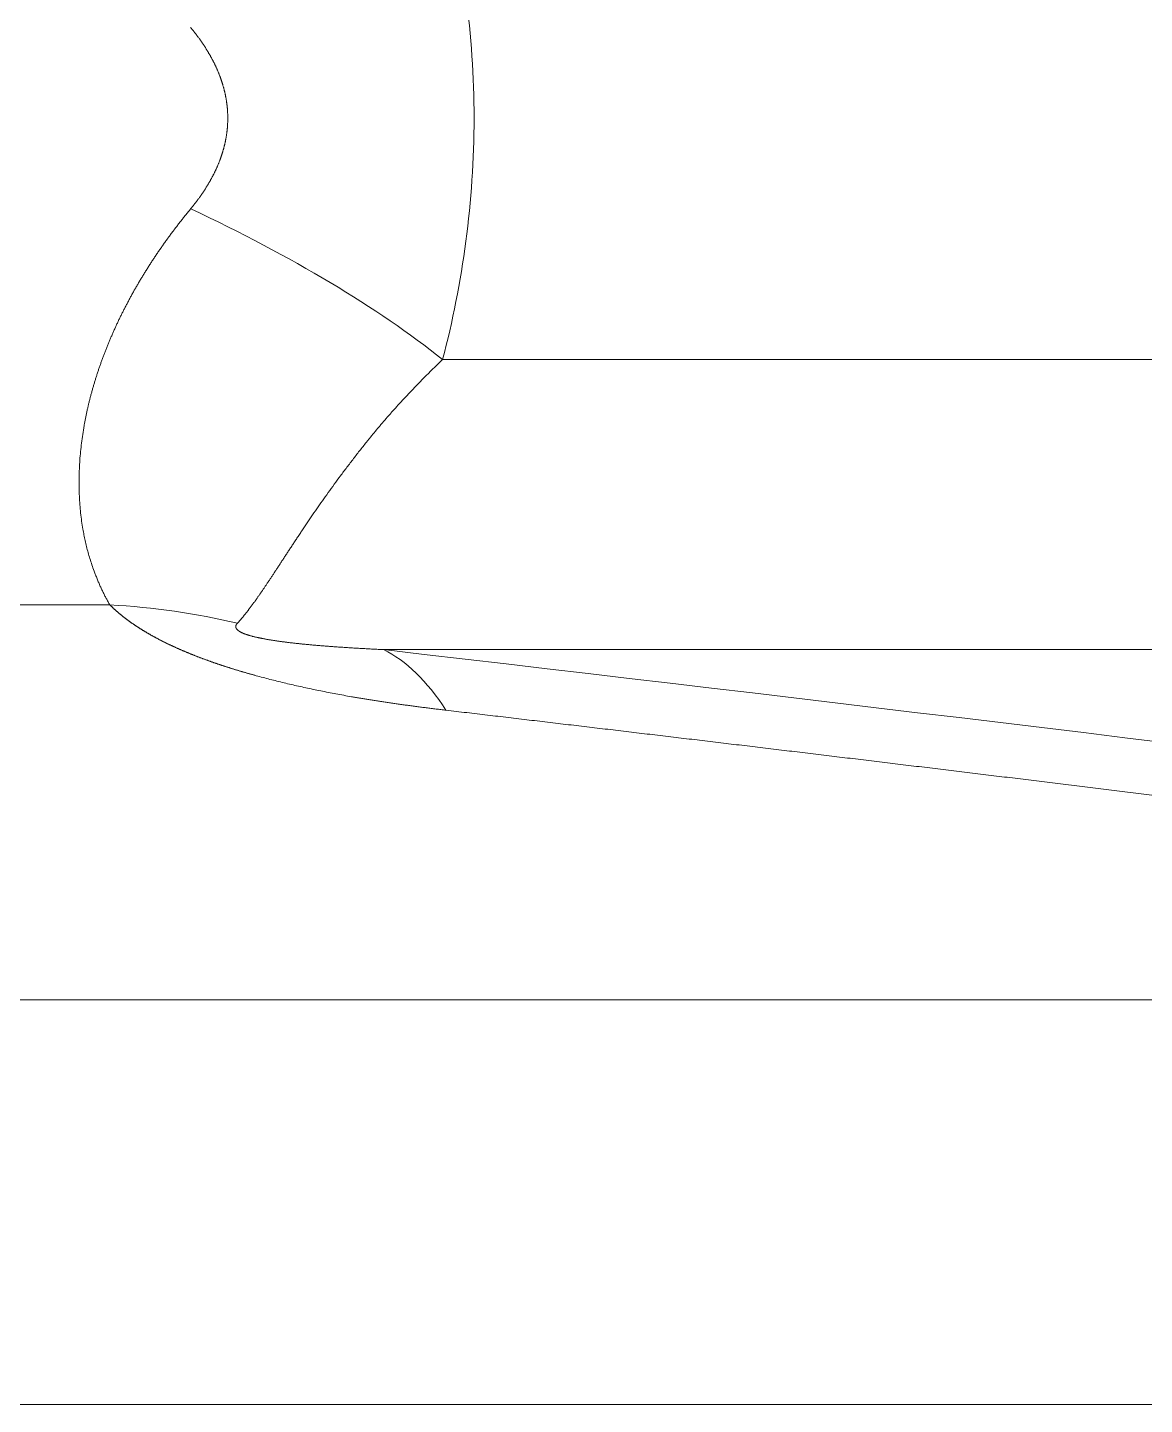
# Model space of a CAD drawing. Header units: millimetres. Extents: x 4664 to 8864, y -38 to 2932.
# Drawn here: x 7827.807 to 7831.102, y 1766.33 to 1770.394 of the extents above; entities that cross this region are included whole.
import ezdxf

# ---------------------------------------------------------------- set-up
doc = ezdxf.new("R2010")
doc.units = ezdxf.units.MM

msp = doc.modelspace()

# ---------------------------------------------------------------- linework, layer by layer
at = {"lineweight": 5}
for p, q in [((7829.0313, 1769.4141), (7842.8775, 1769.4141)), ((7828.05, 1768.69), (7809.6476, 1768.69)), ((7843.3635, 1768.5581), (7828.8569, 1768.5581)), ((7835.8361, 1767.5248), (7812.9826, 1767.5248)), ((7812.5709, 1766.3302), (7836.1981, 1766.3302))]:
    msp.add_line(p, q, dxfattribs=at)
at = {"lineweight": 5, "extrusion": (0, 0, -1)}
for centre, major_axis, ratio, start_param, end_param in [((7826.8918, 1769.4141), (2.5259, -0.6646), 0.341532, 5.205886, 5.626781), ((7827.4673, 1766.3008), (1.851, 1.8427), 0.824618, 5.645584, 5.811601), ((7828.467, 1765.99), (0.3015, 2.5944), 0.315798, 0.11039, 0.365226), ((7850.6804, 1759.9486), (54.288, -8.8397), 0.099808, 4.282503, 4.437441)]:
    msp.add_ellipse(centre, major_axis=major_axis, ratio=ratio, start_param=start_param, end_param=end_param, dxfattribs=at)
at = {"lineweight": 5}
for points, knots in [([(7829.0313, 1769.4141), (7829.0905, 1769.639), (7829.1242, 1769.8825), (7829.1241, 1770.3713), (7829.0904, 1770.6143), (7829.0313, 1770.839)], [0, 0, 0, 0, 0.5, 0.5, 1, 1, 1, 1]), ([(7828.2882, 1770.3941), (7828.289, 1770.3931), (7828.2906, 1770.3912), (7828.2929, 1770.3883), (7828.2952, 1770.3854), (7828.2975, 1770.3826), (7828.2998, 1770.3797), (7828.302, 1770.3768), (7828.3042, 1770.3739), (7828.3064, 1770.371), (7828.3086, 1770.3681), (7828.3107, 1770.3652), (7828.3128, 1770.3624), (7828.3149, 1770.3595), (7828.317, 1770.3566), (7828.319, 1770.3537), (7828.321, 1770.3508), (7828.323, 1770.3479), (7828.3249, 1770.345), (7828.3268, 1770.3421), (7828.3287, 1770.3392), (7828.3306, 1770.3363), (7828.3325, 1770.3334), (7828.3343, 1770.3305), (7828.3361, 1770.3276), (7828.3379, 1770.3247), (7828.3396, 1770.3218), (7828.3413, 1770.3189), (7828.343, 1770.316), (7828.3447, 1770.3131), (7828.3463, 1770.3102), (7828.3479, 1770.3073), (7828.3495, 1770.3044), (7828.3511, 1770.3015), (7828.3526, 1770.2986), (7828.3541, 1770.2957), (7828.3556, 1770.2928), (7828.3571, 1770.2899), (7828.3585, 1770.287), (7828.3599, 1770.2841), (7828.3613, 1770.2812), (7828.3627, 1770.2783), (7828.364, 1770.2754), (7828.3653, 1770.2725), (7828.3666, 1770.2695), (7828.3679, 1770.2666), (7828.3691, 1770.2637), (7828.3703, 1770.2608), (7828.3715, 1770.2579), (7828.3726, 1770.255), (7828.3737, 1770.2521), (7828.3748, 1770.2492), (7828.3759, 1770.2462), (7828.377, 1770.2433), (7828.378, 1770.2404), (7828.379, 1770.2375), (7828.3799, 1770.2346), (7828.3809, 1770.2317), (7828.3818, 1770.2288), (7828.3827, 1770.2258), (7828.3836, 1770.2229), (7828.3844, 1770.22), (7828.3852, 1770.2171), (7828.386, 1770.2142), (7828.3868, 1770.2113), (7828.3875, 1770.2083), (7828.3882, 1770.2054), (7828.3889, 1770.2025), (7828.3896, 1770.1996), (7828.3902, 1770.1967), (7828.3908, 1770.1937), (7828.3914, 1770.1908), (7828.392, 1770.1879), (7828.3925, 1770.185), (7828.393, 1770.1821), (7828.3935, 1770.1791), (7828.3939, 1770.1762), (7828.3943, 1770.1733), (7828.3947, 1770.1704), (7828.3951, 1770.1675), (7828.3955, 1770.1645), (7828.3958, 1770.1616), (7828.3961, 1770.1587), (7828.3964, 1770.1558), (7828.3966, 1770.1529), (7828.3968, 1770.1499), (7828.397, 1770.147), (7828.3972, 1770.1441), (7828.3973, 1770.1412), (7828.3975, 1770.1382), (7828.3975, 1770.1353), (7828.3976, 1770.1324), (7828.3976, 1770.1295), (7828.3977, 1770.1266), (7828.3976, 1770.1236), (7828.3976, 1770.1207), (7828.3975, 1770.1178), (7828.3975, 1770.1149), (7828.3973, 1770.1119), (7828.3972, 1770.109), (7828.397, 1770.1061), (7828.3968, 1770.1032), (7828.3966, 1770.1003), (7828.3964, 1770.0973), (7828.3961, 1770.0944), (7828.3958, 1770.0915), (7828.3955, 1770.0886), (7828.3951, 1770.0857), (7828.3947, 1770.0827), (7828.3943, 1770.0798), (7828.3939, 1770.0769), (7828.3935, 1770.074), (7828.393, 1770.0711), (7828.3925, 1770.0681), (7828.392, 1770.0652), (7828.3914, 1770.0623), (7828.3908, 1770.0594), (7828.3902, 1770.0565), (7828.3896, 1770.0535), (7828.3889, 1770.0506), (7828.3882, 1770.0477), (7828.3875, 1770.0448), (7828.3868, 1770.0419), (7828.386, 1770.0389), (7828.3852, 1770.036), (7828.3844, 1770.0331), (7828.3836, 1770.0302), (7828.3827, 1770.0273), (7828.3818, 1770.0244), (7828.3809, 1770.0214), (7828.3799, 1770.0185), (7828.379, 1770.0156), (7828.378, 1770.0127), (7828.377, 1770.0098), (7828.3759, 1770.0069), (7828.3748, 1770.004), (7828.3737, 1770.001), (7828.3726, 1769.9981), (7828.3715, 1769.9952), (7828.3703, 1769.9923), (7828.3691, 1769.9894), (7828.3679, 1769.9865), (7828.3666, 1769.9836), (7828.3653, 1769.9807), (7828.364, 1769.9778), (7828.3627, 1769.9748), (7828.3613, 1769.9719), (7828.3599, 1769.969), (7828.3585, 1769.9661), (7828.3571, 1769.9632), (7828.3556, 1769.9603), (7828.3541, 1769.9574), (7828.3526, 1769.9545), (7828.3511, 1769.9516), (7828.3495, 1769.9487), (7828.3479, 1769.9458), (7828.3463, 1769.9429), (7828.3447, 1769.94), (7828.343, 1769.9371), (7828.3413, 1769.9342), (7828.3396, 1769.9313), (7828.3379, 1769.9284), (7828.3361, 1769.9255), (7828.3343, 1769.9226), (7828.3325, 1769.9197), (7828.3306, 1769.9168), (7828.3287, 1769.9139), (7828.3268, 1769.911), (7828.3249, 1769.9081), (7828.323, 1769.9052), (7828.321, 1769.9023), (7828.319, 1769.8994), (7828.317, 1769.8965), (7828.3149, 1769.8937), (7828.3128, 1769.8908), (7828.3107, 1769.8879), (7828.3086, 1769.885), (7828.3064, 1769.8821), (7828.3042, 1769.8792), (7828.302, 1769.8763), (7828.2998, 1769.8735), (7828.2975, 1769.8706), (7828.2952, 1769.8677), (7828.2929, 1769.8648), (7828.2906, 1769.8619), (7828.289, 1769.86), (7828.2882, 1769.8591)], [0, 0, 0, 0, 0.006816, 0.013593, 0.02033, 0.027027, 0.033686, 0.040306, 0.046887, 0.053429, 0.059934, 0.0664, 0.072829, 0.07922, 0.085574, 0.09189, 0.09817, 0.104414, 0.110621, 0.116793, 0.122928, 0.129029, 0.135094, 0.141124, 0.14712, 0.153081, 0.159009, 0.164903, 0.170763, 0.176591, 0.182385, 0.188148, 0.193878, 0.199577, 0.205244, 0.210881, 0.216486, 0.222062, 0.227607, 0.233123, 0.23861, 0.244068, 0.249498, 0.2549, 0.260274, 0.265621, 0.270941, 0.276235, 0.281503, 0.286746, 0.291964, 0.297157, 0.302326, 0.307472, 0.312594, 0.317694, 0.322771, 0.327827, 0.332862, 0.337876, 0.34287, 0.347844, 0.352799, 0.357735, 0.362653, 0.367554, 0.372438, 0.377305, 0.382156, 0.386992, 0.391814, 0.396621, 0.401414, 0.406195, 0.410963, 0.415719, 0.420464, 0.425198, 0.429922, 0.434637, 0.439343, 0.44404, 0.448731, 0.453414, 0.45809, 0.462761, 0.467427, 0.472089, 0.476747, 0.481401, 0.486053, 0.490703, 0.495352, 0.5, 0.504648, 0.509297, 0.513947, 0.518599, 0.523253, 0.527911, 0.532573, 0.537239, 0.54191, 0.546586, 0.551269, 0.55596, 0.560657, 0.565363, 0.570078, 0.574802, 0.579536, 0.584281, 0.589037, 0.593805, 0.598586, 0.603379, 0.608186, 0.613008, 0.617844, 0.622695, 0.627562, 0.632446, 0.637347, 0.642265, 0.647201, 0.652156, 0.65713, 0.662124, 0.667138, 0.672173, 0.677229, 0.682306, 0.687406, 0.692528, 0.697674, 0.702843, 0.708036, 0.713254, 0.718497, 0.723765, 0.729059, 0.734379, 0.739726, 0.7451, 0.750502, 0.755932, 0.76139, 0.766877, 0.772393, 0.777938, 0.783514, 0.789119, 0.794756, 0.800423, 0.806122, 0.811852, 0.817615, 0.823409, 0.829237, 0.835097, 0.840991, 0.846919, 0.85288, 0.858876, 0.864906, 0.870971, 0.877072, 0.883207, 0.889379, 0.895586, 0.90183, 0.90811, 0.914426, 0.92078, 0.927171, 0.9336, 0.940066, 0.946571, 0.953113, 0.959694, 0.966314, 0.972973, 0.97967, 0.986407, 0.993184, 1, 1, 1, 1]), ([(7828.2882, 1769.8591), (7828.2869, 1769.8575), (7828.2844, 1769.8544), (7828.2806, 1769.8497), (7828.2768, 1769.845), (7828.273, 1769.8403), (7828.2692, 1769.8356), (7828.2655, 1769.8309), (7828.2618, 1769.8262), (7828.2581, 1769.8215), (7828.2544, 1769.8168), (7828.2507, 1769.8121), (7828.2471, 1769.8073), (7828.2435, 1769.8026), (7828.2399, 1769.7979), (7828.2363, 1769.7931), (7828.2328, 1769.7883), (7828.2292, 1769.7836), (7828.2257, 1769.7788), (7828.2222, 1769.774), (7828.2188, 1769.7692), (7828.2153, 1769.7645), (7828.2119, 1769.7597), (7828.2085, 1769.7549), (7828.2051, 1769.7501), (7828.2018, 1769.7453), (7828.1984, 1769.7404), (7828.1951, 1769.7356), (7828.1918, 1769.7308), (7828.1885, 1769.726), (7828.1853, 1769.7211), (7828.182, 1769.7163), (7828.1788, 1769.7114), (7828.1756, 1769.7066), (7828.1725, 1769.7017), (7828.1693, 1769.6969), (7828.1662, 1769.692), (7828.1631, 1769.6871), (7828.16, 1769.6823), (7828.157, 1769.6774), (7828.1539, 1769.6725), (7828.1509, 1769.6676), (7828.1479, 1769.6627), (7828.145, 1769.6578), (7828.142, 1769.6529), (7828.1391, 1769.648), (7828.1362, 1769.6431), (7828.1333, 1769.6382), (7828.1305, 1769.6333), (7828.1276, 1769.6284), (7828.1248, 1769.6235), (7828.122, 1769.6185), (7828.1192, 1769.6136), (7828.1165, 1769.6087), (7828.1138, 1769.6038), (7828.1111, 1769.5988), (7828.1084, 1769.5939), (7828.1057, 1769.5889), (7828.1031, 1769.584), (7828.1005, 1769.579), (7828.0979, 1769.5741), (7828.0953, 1769.5691), (7828.0928, 1769.5642), (7828.0903, 1769.5592), (7828.0878, 1769.5543), (7828.0853, 1769.5493), (7828.0829, 1769.5443), (7828.0804, 1769.5394), (7828.078, 1769.5344), (7828.0756, 1769.5294), (7828.0733, 1769.5245), (7828.0709, 1769.5195), (7828.0686, 1769.5145), (7828.0663, 1769.5095), (7828.0641, 1769.5045), (7828.0618, 1769.4996), (7828.0596, 1769.4946), (7828.0574, 1769.4896), (7828.0553, 1769.4846), (7828.0531, 1769.4796), (7828.051, 1769.4747), (7828.0489, 1769.4697), (7828.0468, 1769.4647), (7828.0447, 1769.4597), (7828.0427, 1769.4547), (7828.0407, 1769.4497), (7828.0387, 1769.4447), (7828.0368, 1769.4397), (7828.0348, 1769.4348), (7828.0329, 1769.4298), (7828.031, 1769.4248), (7828.0292, 1769.4198), (7828.0273, 1769.4148), (7828.0255, 1769.4098), (7828.0237, 1769.4048), (7828.0219, 1769.3999), (7828.0202, 1769.3949), (7828.0185, 1769.3899), (7828.0168, 1769.3849), (7828.0151, 1769.3799), (7828.0135, 1769.375), (7828.0118, 1769.37), (7828.0102, 1769.365), (7828.0087, 1769.36), (7828.0071, 1769.3551), (7828.0056, 1769.3501), (7828.0041, 1769.3451), (7828.0026, 1769.3402), (7828.0011, 1769.3352), (7827.9997, 1769.3302), (7827.9983, 1769.3253), (7827.9969, 1769.3203), (7827.9956, 1769.3154), (7827.9942, 1769.3104), (7827.9929, 1769.3055), (7827.9916, 1769.3005), (7827.9904, 1769.2956), (7827.9891, 1769.2907), (7827.9879, 1769.2857), (7827.9868, 1769.2808), (7827.9856, 1769.2759), (7827.9845, 1769.271), (7827.9833, 1769.266), (7827.9823, 1769.2611), (7827.9812, 1769.2562), (7827.9802, 1769.2513), (7827.9792, 1769.2464), (7827.9782, 1769.2415), (7827.9772, 1769.2366), (7827.9763, 1769.2317), (7827.9754, 1769.2269), (7827.9745, 1769.222), (7827.9736, 1769.2171), (7827.9701, 1769.1968), (7827.965, 1769.1611), (7827.9604, 1769.1104), (7827.9585, 1769.0599), (7827.9594, 1769.0099), (7827.9632, 1768.9608), (7827.9684, 1768.9233), (7827.9734, 1768.8965), (7827.977, 1768.8795), (7827.9811, 1768.8621), (7827.9857, 1768.8443), (7827.991, 1768.8263), (7827.9968, 1768.8081), (7828.0018, 1768.7941), (7828.0055, 1768.7841), (7828.0077, 1768.7783), (7828.01, 1768.7725), (7828.0122, 1768.7668), (7828.0146, 1768.7612), (7828.0169, 1768.7557), (7828.0193, 1768.7502), (7828.0217, 1768.7448), (7828.0242, 1768.7394), (7828.0266, 1768.7342), (7828.0291, 1768.729), (7828.0316, 1768.7238), (7828.0342, 1768.7188), (7828.0368, 1768.7138), (7828.0394, 1768.7089), (7828.042, 1768.7041), (7828.0446, 1768.6993), (7828.0473, 1768.6946), (7828.0491, 1768.6916), (7828.05, 1768.69)], [0, 0, 0, 0, 0.003859, 0.007715, 0.01157, 0.015422, 0.019272, 0.023121, 0.026967, 0.030812, 0.034655, 0.038496, 0.042335, 0.046172, 0.050007, 0.05384, 0.057672, 0.061502, 0.06533, 0.069157, 0.072981, 0.076804, 0.080626, 0.084446, 0.088264, 0.092081, 0.095896, 0.099709, 0.103521, 0.107332, 0.111141, 0.114948, 0.118754, 0.122559, 0.126362, 0.130164, 0.133965, 0.137764, 0.141562, 0.145359, 0.149154, 0.152948, 0.156741, 0.160533, 0.164324, 0.168113, 0.171902, 0.175689, 0.179475, 0.18326, 0.187044, 0.190827, 0.194609, 0.19839, 0.202171, 0.20595, 0.209728, 0.213506, 0.217282, 0.221058, 0.224833, 0.228607, 0.232381, 0.236153, 0.239925, 0.243697, 0.247467, 0.251237, 0.255006, 0.258775, 0.262543, 0.266311, 0.270078, 0.273844, 0.27761, 0.281376, 0.285141, 0.288906, 0.29267, 0.296434, 0.300198, 0.303961, 0.307724, 0.311486, 0.315249, 0.319011, 0.322773, 0.326535, 0.330296, 0.334057, 0.337819, 0.34158, 0.345341, 0.349102, 0.352863, 0.356624, 0.360385, 0.364146, 0.367907, 0.371669, 0.37543, 0.379191, 0.382953, 0.386715, 0.390477, 0.394239, 0.398001, 0.401764, 0.405527, 0.409291, 0.413054, 0.416818, 0.420583, 0.424347, 0.428113, 0.431878, 0.435645, 0.439411, 0.443178, 0.446946, 0.450714, 0.454483, 0.458253, 0.462023, 0.465794, 0.469565, 0.473337, 0.47711, 0.480884, 0.484658, 0.488434, 0.49221, 0.495987, 0.499764, 0.539466, 0.579935, 0.621194, 0.663266, 0.706173, 0.749935, 0.765539, 0.781883, 0.798967, 0.816792, 0.835357, 0.854665, 0.874715, 0.88132, 0.887925, 0.894528, 0.90113, 0.90773, 0.91433, 0.920927, 0.927524, 0.934119, 0.940713, 0.947306, 0.953897, 0.960487, 0.967076, 0.973663, 0.980249, 0.986834, 0.993418, 1, 1, 1, 1]), ([(7828.4259, 1768.6358), (7828.4264, 1768.6364), (7828.4275, 1768.6376), (7828.4292, 1768.6394), (7828.4308, 1768.6413), (7828.4325, 1768.6432), (7828.4342, 1768.6451), (7828.4359, 1768.647), (7828.4376, 1768.649), (7828.4393, 1768.6511), (7828.4411, 1768.6531), (7828.4428, 1768.6553), (7828.4446, 1768.6574), (7828.4464, 1768.6596), (7828.4482, 1768.6618), (7828.45, 1768.6641), (7828.4518, 1768.6664), (7828.4536, 1768.6687), (7828.4555, 1768.6711), (7828.4574, 1768.6735), (7828.4593, 1768.676), (7828.4612, 1768.6785), (7828.4631, 1768.681), (7828.465, 1768.6836), (7828.467, 1768.6862), (7828.469, 1768.6889), (7828.471, 1768.6916), (7828.473, 1768.6944), (7828.475, 1768.6972), (7828.4771, 1768.7), (7828.4791, 1768.7029), (7828.4812, 1768.7059), (7828.4833, 1768.7089), (7828.4855, 1768.7119), (7828.4876, 1768.715), (7828.4898, 1768.7181), (7828.492, 1768.7213), (7828.4943, 1768.7245), (7828.4965, 1768.7278), (7828.4988, 1768.7311), (7828.5011, 1768.7345), (7828.5034, 1768.7379), (7828.5058, 1768.7414), (7828.5082, 1768.7449), (7828.5106, 1768.7485), (7828.513, 1768.7521), (7828.5155, 1768.7558), (7828.518, 1768.7595), (7828.5205, 1768.7633), (7828.523, 1768.7672), (7828.5256, 1768.771), (7828.5282, 1768.775), (7828.5309, 1768.779), (7828.5335, 1768.7831), (7828.5362, 1768.7872), (7828.539, 1768.7913), (7828.5417, 1768.7956), (7828.5446, 1768.7999), (7828.5474, 1768.8042), (7828.5503, 1768.8086), (7828.5532, 1768.813), (7828.5561, 1768.8176), (7828.5591, 1768.8221), (7828.5622, 1768.8268), (7828.5652, 1768.8315), (7828.5683, 1768.8362), (7828.5715, 1768.841), (7828.5747, 1768.8459), (7828.5779, 1768.8508), (7828.5812, 1768.8558), (7828.5845, 1768.8608), (7828.5879, 1768.8659), (7828.5913, 1768.8711), (7828.5947, 1768.8763), (7828.5982, 1768.8816), (7828.6017, 1768.887), (7828.6053, 1768.8924), (7828.609, 1768.8979), (7828.6127, 1768.9034), (7828.6164, 1768.909), (7828.6202, 1768.9147), (7828.624, 1768.9204), (7828.6279, 1768.9262), (7828.6319, 1768.9321), (7828.6359, 1768.938), (7828.6399, 1768.944), (7828.6479, 1768.9557), (7828.66, 1768.9733), (7828.6766, 1768.9971), (7828.6938, 1769.0213), (7828.7116, 1769.0459), (7828.7299, 1769.0709), (7828.7489, 1769.0962), (7828.7685, 1769.1218), (7828.7887, 1769.1478), (7828.8048, 1769.168), (7828.8164, 1769.1823), (7828.8232, 1769.1907), (7828.8301, 1769.199), (7828.837, 1769.2074), (7828.844, 1769.2157), (7828.8511, 1769.2241), (7828.8583, 1769.2325), (7828.8655, 1769.2408), (7828.8727, 1769.2492), (7828.8801, 1769.2575), (7828.8875, 1769.2658), (7828.895, 1769.2742), (7828.9025, 1769.2825), (7828.9101, 1769.2908), (7828.9177, 1769.2991), (7828.9255, 1769.3074), (7828.9332, 1769.3157), (7828.9411, 1769.324), (7828.949, 1769.3323), (7828.9569, 1769.3405), (7828.965, 1769.3488), (7828.9731, 1769.357), (7828.9812, 1769.3652), (7828.9894, 1769.3734), (7828.9977, 1769.3816), (7829.006, 1769.3897), (7829.0144, 1769.3979), (7829.0228, 1769.406), (7829.0285, 1769.4114), (7829.0313, 1769.4141)], [0, 0, 0, 0, 0.004458, 0.00895, 0.013476, 0.018036, 0.02263, 0.027257, 0.031919, 0.036614, 0.041343, 0.046106, 0.050902, 0.055733, 0.060597, 0.065496, 0.070428, 0.075394, 0.080394, 0.085428, 0.090496, 0.095597, 0.100733, 0.105902, 0.111106, 0.116343, 0.121614, 0.126919, 0.132258, 0.137631, 0.143038, 0.148478, 0.153953, 0.159462, 0.165004, 0.17058, 0.176191, 0.181835, 0.187513, 0.193225, 0.198971, 0.204751, 0.210565, 0.216413, 0.222295, 0.228211, 0.23416, 0.240144, 0.246162, 0.252213, 0.258299, 0.264418, 0.270572, 0.276759, 0.282981, 0.289236, 0.295525, 0.301848, 0.308206, 0.314597, 0.321022, 0.327481, 0.333974, 0.340501, 0.347062, 0.353657, 0.360286, 0.366949, 0.373646, 0.380377, 0.387142, 0.393941, 0.400774, 0.407641, 0.414542, 0.421477, 0.428446, 0.435449, 0.442485, 0.449556, 0.456661, 0.4638, 0.470973, 0.47818, 0.48542, 0.492695, 0.500004, 0.527882, 0.555727, 0.58354, 0.611321, 0.639069, 0.666785, 0.694469, 0.72212, 0.749739, 0.758495, 0.767243, 0.775981, 0.78471, 0.793431, 0.802142, 0.810844, 0.819536, 0.82822, 0.836895, 0.845561, 0.854217, 0.862865, 0.871504, 0.880133, 0.888754, 0.897365, 0.905967, 0.914561, 0.923145, 0.931721, 0.940287, 0.948844, 0.957393, 0.965932, 0.974463, 0.982984, 0.991497, 1, 1, 1, 1]), ([(7828.05, 1768.69), (7828.0506, 1768.6895), (7828.0516, 1768.6885), (7828.0532, 1768.6869), (7828.0548, 1768.6854), (7828.0564, 1768.6839), (7828.058, 1768.6823), (7828.0596, 1768.6808), (7828.0612, 1768.6792), (7828.0629, 1768.6777), (7828.0646, 1768.6762), (7828.0663, 1768.6747), (7828.068, 1768.6731), (7828.0697, 1768.6716), (7828.0714, 1768.6701), (7828.0732, 1768.6686), (7828.0749, 1768.6671), (7828.0767, 1768.6656), (7828.0785, 1768.6641), (7828.0803, 1768.6626), (7828.0821, 1768.6611), (7828.0839, 1768.6596), (7828.0857, 1768.6581), (7828.0876, 1768.6566), (7828.0895, 1768.6551), (7828.0914, 1768.6537), (7828.0933, 1768.6522), (7828.0952, 1768.6507), (7828.0971, 1768.6492), (7828.099, 1768.6478), (7828.101, 1768.6463), (7828.103, 1768.6449), (7828.1049, 1768.6434), (7828.1069, 1768.6419), (7828.1089, 1768.6405), (7828.111, 1768.639), (7828.113, 1768.6376), (7828.1151, 1768.6362), (7828.1171, 1768.6347), (7828.1192, 1768.6333), (7828.1213, 1768.6319), (7828.1234, 1768.6304), (7828.1255, 1768.629), (7828.1277, 1768.6276), (7828.1298, 1768.6262), (7828.132, 1768.6247), (7828.1342, 1768.6233), (7828.1363, 1768.6219), (7828.1386, 1768.6205), (7828.1408, 1768.6191), (7828.143, 1768.6177), (7828.1453, 1768.6163), (7828.1475, 1768.6149), (7828.1498, 1768.6135), (7828.1521, 1768.6122), (7828.1544, 1768.6108), (7828.1567, 1768.6094), (7828.159, 1768.608), (7828.1614, 1768.6066), (7828.1637, 1768.6053), (7828.1661, 1768.6039), (7828.1685, 1768.6025), (7828.1709, 1768.6012), (7828.1733, 1768.5998), (7828.1758, 1768.5985), (7828.1782, 1768.5971), (7828.1807, 1768.5958), (7828.1831, 1768.5944), (7828.1856, 1768.5931), (7828.1881, 1768.5917), (7828.1906, 1768.5904), (7828.1932, 1768.5891), (7828.1957, 1768.5877), (7828.1983, 1768.5864), (7828.2008, 1768.5851), (7828.2034, 1768.5838), (7828.206, 1768.5824), (7828.2086, 1768.5811), (7828.2113, 1768.5798), (7828.2139, 1768.5785), (7828.2165, 1768.5772), (7828.2192, 1768.5759), (7828.2219, 1768.5746), (7828.2246, 1768.5733), (7828.2273, 1768.572), (7828.23, 1768.5707), (7828.2328, 1768.5695), (7828.2355, 1768.5682), (7828.2383, 1768.5669), (7828.2411, 1768.5656), (7828.2438, 1768.5643), (7828.2467, 1768.5631), (7828.2495, 1768.5618), (7828.2523, 1768.5605), (7828.2552, 1768.5593), (7828.258, 1768.558), (7828.2609, 1768.5568), (7828.2638, 1768.5555), (7828.2667, 1768.5543), (7828.2696, 1768.553), (7828.2725, 1768.5518), (7828.2755, 1768.5506), (7828.2785, 1768.5493), (7828.2814, 1768.5481), (7828.2844, 1768.5469), (7828.2874, 1768.5456), (7828.2904, 1768.5444), (7828.2935, 1768.5432), (7828.2965, 1768.542), (7828.2996, 1768.5408), (7828.3026, 1768.5396), (7828.3057, 1768.5384), (7828.3088, 1768.5372), (7828.3119, 1768.536), (7828.3151, 1768.5348), (7828.3182, 1768.5336), (7828.3214, 1768.5324), (7828.3245, 1768.5312), (7828.3277, 1768.53), (7828.3309, 1768.5288), (7828.3341, 1768.5277), (7828.3374, 1768.5265), (7828.3406, 1768.5253), (7828.3438, 1768.5241), (7828.3471, 1768.523), (7828.3504, 1768.5218), (7828.3537, 1768.5207), (7828.357, 1768.5195), (7828.3603, 1768.5184), (7828.3637, 1768.5172), (7828.367, 1768.5161), (7828.3704, 1768.5149), (7828.3738, 1768.5138), (7828.3771, 1768.5126), (7828.3806, 1768.5115), (7828.384, 1768.5104), (7828.3874, 1768.5093), (7828.3909, 1768.5081), (7828.3943, 1768.507), (7828.3978, 1768.5059), (7828.4013, 1768.5048), (7828.4048, 1768.5037), (7828.4083, 1768.5026), (7828.4118, 1768.5015), (7828.4154, 1768.5004), (7828.4189, 1768.4993), (7828.4225, 1768.4982), (7828.4261, 1768.4971), (7828.4297, 1768.496), (7828.4333, 1768.4949), (7828.4369, 1768.4938), (7828.4406, 1768.4928), (7828.4442, 1768.4917), (7828.4479, 1768.4906), (7828.4516, 1768.4895), (7828.4553, 1768.4885), (7828.459, 1768.4874), (7828.4627, 1768.4864), (7828.4665, 1768.4853), (7828.4702, 1768.4842), (7828.474, 1768.4832), (7828.4778, 1768.4822), (7828.487, 1768.4796), (7828.5017, 1768.4756), (7828.5221, 1768.4703), (7828.5428, 1768.4651), (7828.5636, 1768.46), (7828.5848, 1768.455), (7828.6062, 1768.4502), (7828.6278, 1768.4454), (7828.6497, 1768.4407), (7828.6718, 1768.4362), (7828.6942, 1768.4317), (7828.7169, 1768.4274), (7828.7398, 1768.4231), (7828.7591, 1768.4197), (7828.7747, 1768.417), (7828.7867, 1768.415), (7828.7988, 1768.4129), (7828.811, 1768.4109), (7828.8234, 1768.409), (7828.836, 1768.407), (7828.8487, 1768.405), (7828.8615, 1768.4031), (7828.8745, 1768.4012), (7828.8876, 1768.3992), (7828.9008, 1768.3974), (7828.9142, 1768.3955), (7828.9278, 1768.3936), (7828.9414, 1768.3918), (7828.9553, 1768.3899), (7828.9692, 1768.3881), (7828.9834, 1768.3863), (7828.9976, 1768.3845), (7829.012, 1768.3827), (7829.0266, 1768.381), (7829.0363, 1768.3798), (7829.0412, 1768.3792)], [0, 0, 0, 0, 0.003331, 0.006653, 0.009966, 0.013271, 0.016566, 0.019854, 0.023133, 0.026403, 0.029666, 0.03292, 0.036166, 0.039405, 0.042635, 0.045858, 0.049073, 0.052281, 0.055482, 0.058675, 0.061861, 0.065039, 0.068211, 0.071376, 0.074534, 0.077686, 0.080831, 0.08397, 0.087102, 0.090229, 0.093349, 0.096463, 0.099571, 0.102674, 0.105771, 0.108862, 0.111948, 0.115029, 0.118105, 0.121176, 0.124241, 0.127302, 0.130359, 0.133411, 0.136458, 0.139501, 0.14254, 0.145575, 0.148606, 0.151633, 0.154656, 0.157676, 0.160693, 0.163706, 0.166716, 0.169723, 0.172727, 0.175728, 0.178726, 0.181722, 0.184716, 0.187707, 0.190696, 0.193683, 0.196668, 0.199652, 0.202634, 0.205614, 0.208593, 0.21157, 0.214547, 0.217522, 0.220497, 0.223471, 0.226444, 0.229417, 0.23239, 0.235362, 0.238334, 0.241307, 0.244279, 0.247252, 0.250225, 0.253199, 0.256174, 0.259149, 0.262125, 0.265103, 0.268081, 0.271061, 0.274043, 0.277026, 0.280011, 0.282998, 0.285986, 0.288977, 0.29197, 0.294966, 0.297964, 0.300965, 0.303968, 0.306974, 0.309984, 0.312996, 0.316012, 0.319031, 0.322054, 0.32508, 0.32811, 0.331144, 0.334182, 0.337225, 0.340271, 0.343322, 0.346377, 0.349437, 0.352501, 0.355571, 0.358645, 0.361725, 0.36481, 0.3679, 0.370995, 0.374096, 0.377203, 0.380315, 0.383434, 0.386558, 0.389688, 0.392825, 0.395968, 0.399118, 0.402274, 0.405436, 0.408606, 0.411782, 0.414965, 0.418156, 0.421354, 0.424558, 0.427771, 0.430991, 0.434218, 0.437453, 0.440696, 0.443947, 0.447206, 0.450473, 0.453748, 0.457031, 0.460323, 0.463624, 0.466932, 0.47025, 0.473576, 0.476912, 0.480256, 0.483609, 0.486971, 0.490343, 0.493724, 0.497114, 0.500514, 0.518492, 0.536632, 0.554945, 0.573441, 0.592128, 0.611016, 0.630114, 0.649431, 0.668975, 0.688753, 0.708774, 0.729046, 0.749574, 0.760073, 0.77071, 0.781486, 0.792402, 0.803457, 0.814654, 0.825993, 0.837475, 0.8491, 0.860869, 0.872782, 0.884841, 0.897046, 0.909397, 0.921895, 0.934541, 0.947335, 0.960277, 0.973369, 0.986609, 1, 1, 1, 1]), ([(7828.8569, 1768.5581), (7828.8542, 1768.5582), (7828.8489, 1768.5585), (7828.8409, 1768.5589), (7828.8331, 1768.5592), (7828.8253, 1768.5596), (7828.8175, 1768.56), (7828.8099, 1768.5605), (7828.8023, 1768.5609), (7828.7948, 1768.5613), (7828.7874, 1768.5617), (7828.78, 1768.5621), (7828.7727, 1768.5626), (7828.7655, 1768.563), (7828.7584, 1768.5634), (7828.7513, 1768.5639), (7828.7444, 1768.5643), (7828.7374, 1768.5648), (7828.7306, 1768.5653), (7828.7239, 1768.5657), (7828.7172, 1768.5662), (7828.7106, 1768.5667), (7828.704, 1768.5671), (7828.6976, 1768.5676), (7828.6912, 1768.5681), (7828.6849, 1768.5686), (7828.6786, 1768.5691), (7828.6725, 1768.5696), (7828.6664, 1768.5701), (7828.6603, 1768.5706), (7828.6544, 1768.5711), (7828.6485, 1768.5717), (7828.6428, 1768.5722), (7828.637, 1768.5727), (7828.6314, 1768.5732), (7828.6258, 1768.5738), (7828.6203, 1768.5743), (7828.6149, 1768.5749), (7828.6096, 1768.5754), (7828.6043, 1768.576), (7828.5991, 1768.5766), (7828.594, 1768.5771), (7828.5889, 1768.5777), (7828.584, 1768.5783), (7828.5791, 1768.5788), (7828.5742, 1768.5794), (7828.5695, 1768.58), (7828.5648, 1768.5806), (7828.5602, 1768.5812), (7828.5557, 1768.5818), (7828.5513, 1768.5824), (7828.5469, 1768.583), (7828.5426, 1768.5837), (7828.5384, 1768.5843), (7828.5342, 1768.5849), (7828.5301, 1768.5855), (7828.5261, 1768.5862), (7828.5222, 1768.5868), (7828.5184, 1768.5874), (7828.5146, 1768.5881), (7828.5109, 1768.5887), (7828.5073, 1768.5894), (7828.5037, 1768.5901), (7828.5002, 1768.5907), (7828.4968, 1768.5914), (7828.4935, 1768.5921), (7828.4902, 1768.5928), (7828.4871, 1768.5934), (7828.484, 1768.5941), (7828.4809, 1768.5948), (7828.478, 1768.5955), (7828.4751, 1768.5962), (7828.4723, 1768.5969), (7828.4696, 1768.5976), (7828.4669, 1768.5983), (7828.4643, 1768.5991), (7828.4618, 1768.5998), (7828.4594, 1768.6005), (7828.457, 1768.6013), (7828.4548, 1768.602), (7828.4525, 1768.6027), (7828.4504, 1768.6035), (7828.4484, 1768.6042), (7828.4464, 1768.605), (7828.4445, 1768.6057), (7828.4426, 1768.6065), (7828.4409, 1768.6073), (7828.4392, 1768.608), (7828.4376, 1768.6088), (7828.4361, 1768.6096), (7828.4346, 1768.6104), (7828.4332, 1768.6112), (7828.4319, 1768.612), (7828.4307, 1768.6128), (7828.4295, 1768.6136), (7828.4284, 1768.6144), (7828.4274, 1768.6152), (7828.4265, 1768.616), (7828.4257, 1768.6168), (7828.4249, 1768.6176), (7828.4242, 1768.6184), (7828.4235, 1768.6193), (7828.423, 1768.6201), (7828.4225, 1768.6209), (7828.4221, 1768.6218), (7828.4218, 1768.6226), (7828.4215, 1768.6235), (7828.4214, 1768.6243), (7828.4212, 1768.6252), (7828.4212, 1768.6261), (7828.4213, 1768.6269), (7828.4214, 1768.6278), (7828.4216, 1768.6287), (7828.4219, 1768.6295), (7828.4222, 1768.6304), (7828.4226, 1768.6313), (7828.4231, 1768.6322), (7828.4237, 1768.6331), (7828.4244, 1768.634), (7828.4251, 1768.6349), (7828.4256, 1768.6355), (7828.4259, 1768.6358)], [0, 0, 0, 0, 0.017906, 0.035612, 0.05312, 0.070428, 0.087536, 0.104446, 0.121157, 0.137669, 0.153982, 0.170096, 0.186012, 0.20173, 0.217249, 0.23257, 0.247692, 0.262617, 0.277344, 0.291873, 0.306204, 0.320338, 0.334275, 0.348015, 0.361558, 0.374903, 0.388053, 0.401006, 0.413762, 0.426323, 0.438688, 0.450857, 0.462831, 0.474611, 0.486195, 0.497584, 0.50878, 0.519782, 0.53059, 0.541204, 0.551626, 0.561856, 0.571893, 0.581739, 0.591394, 0.600857, 0.610131, 0.619215, 0.62811, 0.636816, 0.645335, 0.653667, 0.661812, 0.669772, 0.677547, 0.685138, 0.692547, 0.699774, 0.70682, 0.713687, 0.720376, 0.726889, 0.733227, 0.739391, 0.745385, 0.751208, 0.756865, 0.762357, 0.767687, 0.772858, 0.777873, 0.782735, 0.787448, 0.792017, 0.796446, 0.800739, 0.804903, 0.808943, 0.812866, 0.81668, 0.820392, 0.82401, 0.827544, 0.831003, 0.834399, 0.837742, 0.841044, 0.844316, 0.847572, 0.850824, 0.854085, 0.857366, 0.860681, 0.864041, 0.867458, 0.870943, 0.874505, 0.878155, 0.881902, 0.885753, 0.889717, 0.8938, 0.898009, 0.902349, 0.906826, 0.911445, 0.916211, 0.921126, 0.926195, 0.931422, 0.936808, 0.942358, 0.948073, 0.953957, 0.96001, 0.966235, 0.972634, 0.979209, 0.98596, 0.99289, 1, 1, 1, 1]), ([(7829.0412, 1768.3792), (7829.0514, 1768.378), (7829.0719, 1768.3756), (7829.1026, 1768.372), (7829.1333, 1768.3684), (7829.164, 1768.3648), (7829.1947, 1768.3612), (7829.2255, 1768.3575), (7829.2563, 1768.3539), (7829.2871, 1768.3502), (7829.3179, 1768.3466), (7829.3487, 1768.343), (7829.3795, 1768.3393), (7829.4104, 1768.3356), (7829.4413, 1768.332), (7829.4721, 1768.3283), (7829.503, 1768.3247), (7829.534, 1768.321), (7829.5649, 1768.3173), (7829.5958, 1768.3136), (7829.6268, 1768.3099), (7829.6578, 1768.3062), (7829.6888, 1768.3026), (7829.7198, 1768.2989), (7829.7508, 1768.2952), (7829.7818, 1768.2914), (7829.8129, 1768.2877), (7829.844, 1768.284), (7829.8751, 1768.2803), (7829.9062, 1768.2766), (7829.9373, 1768.2728), (7829.9684, 1768.2691), (7829.9996, 1768.2654), (7830.0307, 1768.2616), (7830.0619, 1768.2579), (7830.0931, 1768.2541), (7830.1243, 1768.2504), (7830.1556, 1768.2466), (7830.1868, 1768.2429), (7830.2181, 1768.2391), (7830.2493, 1768.2353), (7830.2806, 1768.2316), (7830.3119, 1768.2278), (7830.3432, 1768.224), (7830.3746, 1768.2202), (7830.4059, 1768.2164), (7830.4373, 1768.2126), (7830.4687, 1768.2088), (7830.5001, 1768.205), (7830.5315, 1768.2012), (7830.5629, 1768.1974), (7830.5944, 1768.1936), (7830.6258, 1768.1897), (7830.6573, 1768.1859), (7830.6888, 1768.1821), (7830.7203, 1768.1783), (7830.7518, 1768.1744), (7830.7833, 1768.1706), (7830.8149, 1768.1667), (7830.8464, 1768.1629), (7830.878, 1768.159), (7830.9096, 1768.1552), (7830.9412, 1768.1513), (7830.9729, 1768.1474), (7831.0045, 1768.1436), (7831.0361, 1768.1397), (7831.0678, 1768.1358), (7831.0995, 1768.1319), (7831.1312, 1768.128), (7831.1629, 1768.1241), (7831.1946, 1768.1202), (7831.2264, 1768.1163), (7831.2582, 1768.1124), (7831.2899, 1768.1085), (7831.3217, 1768.1046), (7831.3535, 1768.1007), (7831.3853, 1768.0967), (7831.4172, 1768.0928), (7831.449, 1768.0889), (7831.4809, 1768.0849), (7831.5128, 1768.081), (7831.5447, 1768.0771), (7831.5766, 1768.0731), (7831.6085, 1768.0692), (7831.6404, 1768.0652), (7831.6724, 1768.0612), (7831.7044, 1768.0573), (7831.7363, 1768.0533), (7831.7683, 1768.0493), (7831.8003, 1768.0453), (7831.8324, 1768.0414), (7831.8644, 1768.0374), (7831.8965, 1768.0334), (7831.9285, 1768.0294), (7831.9606, 1768.0254), (7831.9927, 1768.0214), (7832.0248, 1768.0174), (7832.057, 1768.0134), (7832.0891, 1768.0093), (7832.1213, 1768.0053), (7832.1534, 1768.0013), (7832.1856, 1767.9973), (7832.2178, 1767.9932), (7832.2501, 1767.9892), (7832.2823, 1767.9852), (7832.3145, 1767.9811), (7832.3468, 1767.9771), (7832.3791, 1767.973), (7832.4198, 1767.9679), (7832.4689, 1767.9617), (7832.5265, 1767.9544), (7832.5842, 1767.9472), (7832.6419, 1767.9399), (7832.6996, 1767.9326), (7832.7575, 1767.9253), (7832.8153, 1767.9179), (7832.8732, 1767.9106), (7832.9312, 1767.9032), (7832.9893, 1767.8959), (7833.0473, 1767.8885), (7833.1055, 1767.8811), (7833.1637, 1767.8737), (7833.2219, 1767.8662), (7833.2802, 1767.8588), (7833.3386, 1767.8513), (7833.397, 1767.8439), (7833.4554, 1767.8364), (7833.5139, 1767.8289), (7833.5725, 1767.8213), (7833.6311, 1767.8138), (7833.6898, 1767.8063), (7833.7485, 1767.7987), (7833.8073, 1767.7911), (7833.8661, 1767.7835), (7833.925, 1767.7759), (7833.9839, 1767.7683), (7834.0429, 1767.7607), (7834.1019, 1767.753), (7834.161, 1767.7454), (7834.2202, 1767.7377), (7834.2794, 1767.73), (7834.3386, 1767.7223), (7834.3979, 1767.7146), (7834.4572, 1767.7068), (7834.5166, 1767.6991), (7834.5761, 1767.6913), (7834.6356, 1767.6835), (7834.6951, 1767.6757), (7834.7547, 1767.6679), (7834.8144, 1767.6601), (7834.8741, 1767.6523), (7834.9338, 1767.6444), (7834.9936, 1767.6365), (7835.0535, 1767.6286), (7835.1134, 1767.6207), (7835.1734, 1767.6128), (7835.2334, 1767.6049), (7835.2934, 1767.597), (7835.3535, 1767.589), (7835.4137, 1767.581), (7835.4739, 1767.5731), (7835.5341, 1767.5651), (7835.5944, 1767.557), (7835.6548, 1767.549), (7835.7152, 1767.541), (7835.7756, 1767.5329), (7835.816, 1767.5275), (7835.8361, 1767.5248)], [0, 0, 0, 0, 0.004598, 0.009198, 0.013799, 0.018402, 0.023006, 0.027612, 0.032219, 0.036828, 0.041437, 0.046049, 0.050662, 0.055276, 0.059892, 0.064509, 0.069127, 0.073747, 0.078369, 0.082992, 0.087616, 0.092242, 0.096869, 0.101498, 0.106128, 0.110759, 0.115392, 0.120026, 0.124662, 0.129299, 0.133938, 0.138578, 0.14322, 0.147863, 0.152507, 0.157153, 0.1618, 0.166449, 0.171099, 0.17575, 0.180403, 0.185057, 0.189713, 0.19437, 0.199029, 0.203689, 0.20835, 0.213013, 0.217678, 0.222343, 0.22701, 0.231679, 0.236349, 0.24102, 0.245693, 0.250367, 0.255043, 0.25972, 0.264398, 0.269078, 0.273759, 0.278442, 0.283126, 0.287811, 0.292498, 0.297187, 0.301876, 0.306567, 0.31126, 0.315954, 0.320649, 0.325346, 0.330044, 0.334744, 0.339445, 0.344147, 0.348851, 0.353556, 0.358262, 0.36297, 0.36768, 0.37239, 0.377102, 0.381816, 0.386531, 0.391247, 0.395965, 0.400684, 0.405404, 0.410126, 0.41485, 0.419574, 0.4243, 0.429028, 0.433757, 0.438487, 0.443218, 0.447951, 0.452686, 0.457422, 0.462159, 0.466897, 0.471637, 0.476379, 0.481121, 0.485865, 0.490611, 0.495358, 0.500106, 0.508566, 0.517032, 0.525504, 0.533981, 0.542464, 0.550952, 0.559447, 0.567946, 0.576452, 0.584963, 0.593479, 0.602002, 0.610529, 0.619063, 0.627602, 0.636146, 0.644697, 0.653252, 0.661814, 0.670381, 0.678953, 0.687531, 0.696115, 0.704704, 0.713298, 0.721899, 0.730504, 0.739116, 0.747732, 0.756355, 0.764982, 0.773616, 0.782255, 0.790899, 0.799549, 0.808204, 0.816865, 0.825531, 0.834203, 0.84288, 0.851563, 0.860251, 0.868945, 0.877644, 0.886348, 0.895058, 0.903773, 0.912494, 0.92122, 0.929952, 0.938689, 0.947432, 0.95618, 0.964933, 0.973692, 0.982456, 0.991225, 1, 1, 1, 1])]:
    msp.add_open_spline(points, degree=3, knots=knots, dxfattribs=at)

doc.saveas('drawing.dxf')
